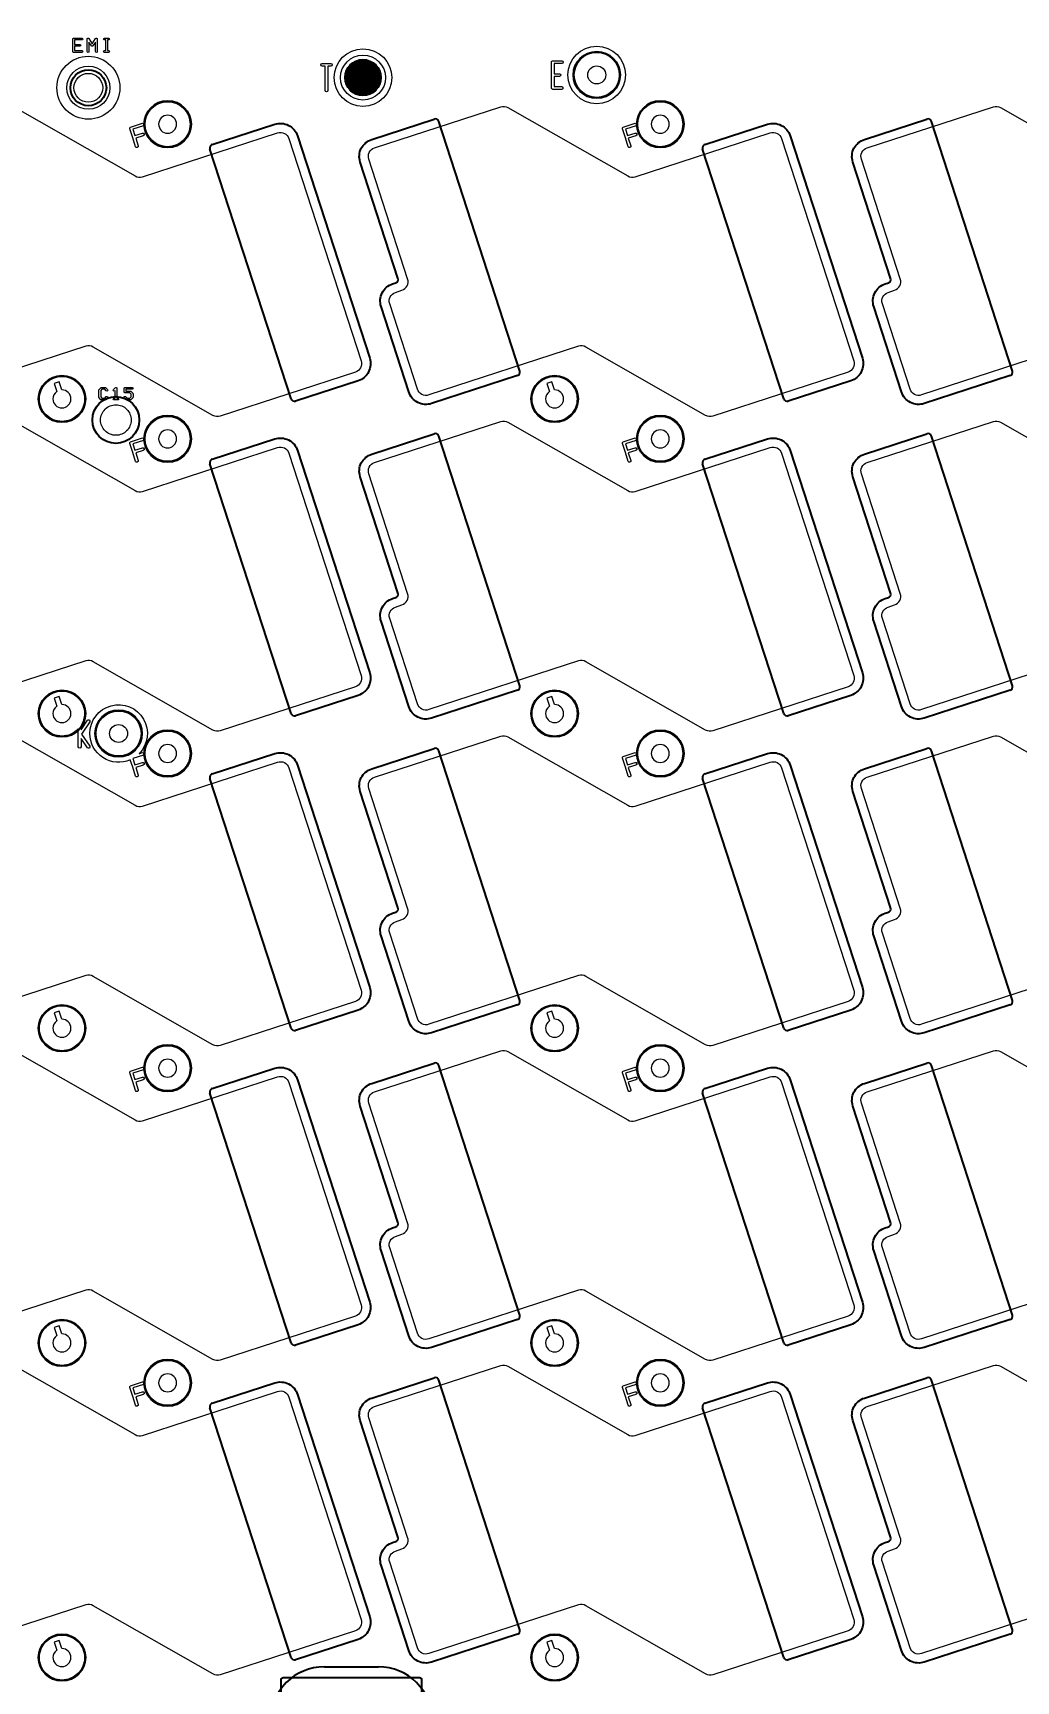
# Model space of a CAD drawing. Extents: x 2864 to 3941, y 2420 to 3182.
# Drawn here: x 3174.2 to 3228.9, y 2962.4 to 3054 of the extents above; entities that cross this region are included whole.
import ezdxf

# ---------------------------------------------------------------- set-up
doc = ezdxf.new("R2010")
doc.units = 0
doc.layers.get('0').update_dxf_attribs({"lineweight": 0})
doc.layers.get('Defpoints').update_dxf_attribs({"lineweight": 0})
for name, color, linetype in [('emia-t', 4, 'Continuous'), ('emia-t-dxf', 4, 'Continuous'), ('二维码', 11, 'Continuous'), ('尺寸线', 3, 'Continuous')]:
    doc.layers.add(name, color=color, linetype=linetype)
doc.styles.get("Standard").update_dxf_attribs({"font": 'simplex.shx', "height": 2.7})
doc.dimstyles.get("Standard").update_dxf_attribs({"dimtxt": 6, "dimasz": 0.18, "dimexe": 0.18, "dimexo": 0.0625, "dimgap": 0.09, "dimtad": 0, "dimzin": 0, "dimdsep": 46, "dimtxsty": 'Standard', "dimcen": 0.09, "dimadec": 0, "dimazin": 0, "dimtfac": 1, "dimtdec": 4, "dimtofl": 0, "dimtmove": 0, "dimatfit": 3, "dimfxl": 0, "dimtolj": 1, "dimtzin": 0, "dimarcsym": 0})

# ---------------------------------------------------------------- blocks, each defined once
blk = doc.blocks.new('PAD_R1')
at = {"layer": 'emia-t', "const_width": 0.5}
blk.add_lwpolyline([(0.25, 0, 1), (-0.25, 0, 1)], format="xyb", close=True, dxfattribs=at)
blk = doc.blocks.new('*D8')
at = {"layer": 'Defpoints', "color": 0, "linetype": 'Continuous'}
for p in [(3291.338, 3081.919), (3072.138, 3048.956), (3291.338, 3048.956)]:
    blk.add_point(p, dxfattribs=at)
at = {"layer": '尺寸线', "color": 0, "linetype": 'Continuous', "lineweight": -2}
for p, q in [((3072.138, 3049.018), (3072.138, 3082.099)), ((3072.318, 3081.919), (3175.22, 3081.919)), ((3291.158, 3081.919), (3188.257, 3081.919)), ((3291.338, 3049.018), (3291.338, 3082.099))]:
    blk.add_line(p, q, dxfattribs=at)
at = {"layer": '尺寸线', "color": 0, "linetype": 'Continuous'}
for points in [[(3072.318, 3081.949), (3072.318, 3081.889), (3072.138, 3081.919)], [(3291.158, 3081.889), (3291.158, 3081.949), (3291.338, 3081.919)]]:
    blk.add_solid(points, dxfattribs=at)
at = {"layer": '尺寸线', "color": 0, "linetype": 'Continuous', "insert": (3181.738, 3081.919), "char_height": 2.7, "attachment_point": 5}
blk.add_mtext('\\A1;219.20', dxfattribs=at)

msp = doc.modelspace()

# ---------------------------------------------------------------- linework, layer by layer
msp.add_line((3178.342, 3052.947), (3178.226, 3052.947))
at = {"linetype": 'Continuous'}
for points in [[(3176.461, 3052.997), (3176.461, 3053.344), (3176.461, 3053.692, -0.414253), (3176.511, 3053.742), (3176.974, 3053.742, -1), (3176.974, 3053.642), (3176.561, 3053.642), (3176.561, 3053.394), (3176.858, 3053.394, -1), (3176.858, 3053.294), (3176.561, 3053.294), (3176.561, 3053.047), (3176.974, 3053.047, -1), (3176.974, 3052.947), (3176.511, 3052.947, -0.414253)], [(3175.579, 3050.983, -0.414215), (3177.329, 3052.733, -0.414215), (3179.079, 3050.983, -0.414215), (3177.329, 3049.233, -0.414215)], [(3190.324, 3052.188, -1), (3190.324, 3052.338), (3190.573, 3052.338), (3190.821, 3052.338, -1), (3190.821, 3052.188), (3190.648, 3052.188), (3190.648, 3050.822, -1), (3190.498, 3050.822), (3190.498, 3052.188)], [(3203.089, 3050.97), (3203.089, 3051.69), (3203.089, 3052.41, -0.414241), (3203.164, 3052.485), (3203.661, 3052.485, -1), (3203.661, 3052.335), (3203.239, 3052.335), (3203.239, 3051.765), (3203.536, 3051.765, -1), (3203.536, 3051.615), (3203.239, 3051.615), (3203.239, 3051.045), (3203.661, 3051.045, -1), (3203.661, 3050.895), (3203.164, 3050.895, -0.414241)], [(3192.103, 3051.548, -0.414217), (3192.603, 3052.048, -0.414217), (3193.103, 3051.548, -0.414217), (3192.603, 3051.048, -0.414217)], [(3205.103, 3051.696, -0.414217), (3205.603, 3052.196, -0.414217), (3206.103, 3051.696, -0.414217), (3205.603, 3051.196, -0.414217)], [(3165.523, 3047.006, -0.41422), (3165.844, 3047.636), (3172.865, 3049.917, -0.211093), (3173.267, 3049.876), (3179.933, 3046.077, 0.211093), (3180.335, 3046.035), (3187.852, 3048.478, -0.41422), (3188.482, 3048.157), (3192.499, 3035.793, -0.414215), (3192.178, 3035.163), (3184.662, 3032.721, -0.211093), (3184.26, 3032.762), (3177.593, 3036.561, 0.211091), (3177.191, 3036.602), (3168.862, 3033.896, -0.414218), (3168.232, 3034.217), (3166.687, 3038.972, -0.414217), (3167.008, 3039.602), (3167.365, 3039.718, 0.414216), (3167.686, 3040.348)], [(3192.923, 3047.006, -0.41422), (3193.244, 3047.636), (3200.265, 3049.917, -0.211093), (3200.667, 3049.876), (3207.333, 3046.077, 0.211093), (3207.735, 3046.035), (3215.252, 3048.478, -0.41422), (3215.882, 3048.157), (3219.899, 3035.793, -0.414215), (3219.578, 3035.163), (3212.062, 3032.721, -0.211093), (3211.66, 3032.762), (3204.993, 3036.561, 0.211091), (3204.591, 3036.602), (3196.262, 3033.896, -0.414218), (3195.632, 3034.217), (3194.087, 3038.972, -0.414217), (3194.408, 3039.602), (3194.765, 3039.718, 0.414216), (3195.086, 3040.348)], [(3220.323, 3047.006, -0.41422), (3220.644, 3047.636), (3227.665, 3049.917, -0.211093), (3228.067, 3049.876), (3234.733, 3046.077, 0.211093), (3235.135, 3046.035), (3242.652, 3048.478, -0.41422), (3243.282, 3048.157), (3247.299, 3035.793, -0.414215), (3246.978, 3035.163), (3239.462, 3032.721, -0.211093), (3239.06, 3032.762), (3232.393, 3036.561, 0.211091), (3231.991, 3036.602), (3223.662, 3033.896, -0.414218), (3223.032, 3034.217), (3221.487, 3038.972, -0.414217), (3221.808, 3039.602), (3222.165, 3039.718, 0.414216), (3222.486, 3040.348)], [(3179.633, 3048.697, -0.414237), (3179.681, 3048.792), (3180.343, 3049.007, -1), (3180.389, 3048.864), (3179.799, 3048.672), (3179.914, 3048.319), (3180.339, 3048.457, -1), (3180.385, 3048.314), (3179.96, 3048.176), (3180.098, 3047.752, -1), (3179.956, 3047.705), (3179.795, 3048.201), (3179.794, 3048.201)], [(3181.238, 3048.956, 0.414217), (3181.738, 3048.456, 0.414217), (3182.238, 3048.956, 0.414217), (3181.738, 3049.456, 0.414217)], [(3207.033, 3048.697, -0.414237), (3207.081, 3048.792), (3207.743, 3049.007, -1), (3207.789, 3048.864), (3207.199, 3048.672), (3207.314, 3048.319), (3207.739, 3048.457, -1), (3207.785, 3048.314), (3207.36, 3048.176), (3207.498, 3047.752, -1), (3207.356, 3047.705), (3207.195, 3048.201), (3207.194, 3048.201)], [(3208.638, 3048.956, 0.414217), (3209.138, 3048.456, 0.414217), (3209.638, 3048.956, 0.414217), (3209.138, 3049.456, 0.414217)], [(3174.611, 3033.676, -0.414215), (3175.861, 3034.926, -0.414215), (3177.111, 3033.676, -0.414215), (3175.861, 3032.426, -0.414215)], [(3202.011, 3033.676, -0.414215), (3203.261, 3034.926, -0.414215), (3204.511, 3033.676, -0.414215), (3203.261, 3032.426, -0.414215)], [(3175.361, 3033.676, 0.414217), (3175.861, 3033.176, 0.414217), (3176.361, 3033.676, 0.414217), (3175.861, 3034.176, 0.002897), (3175.856, 3034.176), (3175.71, 3034.627), (3175.424, 3034.534), (3175.571, 3034.084, 0.242589)], [(3177.915, 3033.769), (3177.915, 3034.166, -0.200121), (3177.929, 3034.201), (3178.028, 3034.3, -0.200121), (3178.064, 3034.315), (3178.263, 3034.315, -0.200121), (3178.298, 3034.3), (3178.397, 3034.201, -1), (3178.327, 3034.131), (3178.242, 3034.215), (3178.085, 3034.215), (3178.015, 3034.145), (3178.015, 3033.789), (3178.085, 3033.719), (3178.242, 3033.719), (3178.327, 3033.804, -1), (3178.397, 3033.733), (3178.298, 3033.634, -0.200121), (3178.263, 3033.619), (3178.064, 3033.619, -0.200121), (3178.028, 3033.634), (3177.929, 3033.733, -0.200121)], [(3179.315, 3034.067), (3179.315, 3034.265, -0.414253), (3179.365, 3034.315), (3179.762, 3034.315, -1), (3179.762, 3034.215), (3179.415, 3034.215), (3179.415, 3034.117), (3179.663, 3034.117, -0.200121), (3179.698, 3034.102), (3179.797, 3034.003, -0.200121), (3179.812, 3033.967), (3179.812, 3033.769, -0.200121), (3179.797, 3033.733), (3179.698, 3033.634, -0.200121), (3179.663, 3033.619), (3179.464, 3033.619, -0.200121), (3179.428, 3033.634), (3179.329, 3033.733, -1), (3179.4, 3033.804), (3179.485, 3033.719), (3179.642, 3033.719), (3179.712, 3033.789), (3179.712, 3033.946), (3179.642, 3034.017), (3179.365, 3034.017, -0.414253)], [(3202.761, 3033.676, 0.414217), (3203.261, 3033.176, 0.414217), (3203.761, 3033.676, 0.414217), (3203.261, 3034.176, 0.002897), (3203.256, 3034.176), (3203.11, 3034.627), (3202.824, 3034.534), (3202.971, 3034.084, 0.242589)], [(3178.008, 3032.503, -0.414215), (3178.858, 3033.353, -0.414215), (3179.708, 3032.503, -0.414215), (3178.858, 3031.653, -0.414215)], [(3165.523, 3029.506, -0.41422), (3165.844, 3030.136), (3172.865, 3032.417, -0.211093), (3173.267, 3032.376), (3179.933, 3028.577, 0.211093), (3180.335, 3028.535), (3187.852, 3030.978, -0.41422), (3188.482, 3030.657), (3192.499, 3018.293, -0.414215), (3192.178, 3017.663), (3184.662, 3015.221, -0.211093), (3184.26, 3015.262), (3177.593, 3019.061, 0.211091), (3177.191, 3019.102), (3168.862, 3016.396, -0.414218), (3168.232, 3016.717), (3166.687, 3021.472, -0.414217), (3167.008, 3022.102), (3167.365, 3022.218, 0.414216), (3167.686, 3022.848)], [(3192.923, 3029.506, -0.41422), (3193.244, 3030.136), (3200.265, 3032.417, -0.211093), (3200.667, 3032.376), (3207.333, 3028.577, 0.211093), (3207.735, 3028.535), (3215.252, 3030.978, -0.41422), (3215.882, 3030.657), (3219.899, 3018.293, -0.414215), (3219.578, 3017.663), (3212.062, 3015.221, -0.211093), (3211.66, 3015.262), (3204.993, 3019.061, 0.211091), (3204.591, 3019.102), (3196.262, 3016.396, -0.414218), (3195.632, 3016.717), (3194.087, 3021.472, -0.414217), (3194.408, 3022.102), (3194.765, 3022.218, 0.414216), (3195.086, 3022.848)], [(3220.323, 3029.506, -0.41422), (3220.644, 3030.136), (3227.665, 3032.417, -0.211093), (3228.067, 3032.376), (3234.733, 3028.577, 0.211093), (3235.135, 3028.535), (3242.652, 3030.978, -0.41422), (3243.282, 3030.657), (3247.299, 3018.293, -0.414215), (3246.978, 3017.663), (3239.462, 3015.221, -0.211093), (3239.06, 3015.262), (3232.393, 3019.061, 0.211091), (3231.991, 3019.102), (3223.662, 3016.396, -0.414218), (3223.032, 3016.717), (3221.487, 3021.472, -0.414217), (3221.808, 3022.102), (3222.165, 3022.218, 0.414216), (3222.486, 3022.848)], [(3179.633, 3031.197, -0.414237), (3179.681, 3031.292), (3180.343, 3031.507, -1), (3180.389, 3031.364), (3179.799, 3031.172), (3179.914, 3030.819), (3180.339, 3030.957, -1), (3180.385, 3030.814), (3179.96, 3030.676), (3180.098, 3030.252, -1), (3179.956, 3030.205), (3179.795, 3030.701), (3179.794, 3030.701)], [(3181.238, 3031.456, 0.414217), (3181.738, 3030.956, 0.414217), (3182.238, 3031.456, 0.414217), (3181.738, 3031.956, 0.414217)], [(3207.033, 3031.197, -0.414237), (3207.081, 3031.292), (3207.743, 3031.507, -1), (3207.789, 3031.364), (3207.199, 3031.172), (3207.314, 3030.819), (3207.739, 3030.957, -1), (3207.785, 3030.814), (3207.36, 3030.676), (3207.498, 3030.252, -1), (3207.356, 3030.205), (3207.195, 3030.701), (3207.194, 3030.701)], [(3208.638, 3031.456, 0.414217), (3209.138, 3030.956, 0.414217), (3209.638, 3031.456, 0.414217), (3209.138, 3031.956, 0.414217)], [(3175.361, 3016.176, 0.414217), (3175.861, 3015.676, 0.414217), (3176.361, 3016.176, 0.414217), (3175.861, 3016.676, 0.002897), (3175.856, 3016.676), (3175.71, 3017.127), (3175.424, 3017.034), (3175.571, 3016.584, 0.242589)], [(3177.411, 3015.069, -1.492289), (3180.149, 3013.943), (3180.343, 3014.007, -1), (3180.389, 3013.864), (3179.799, 3013.672), (3179.914, 3013.319), (3180.339, 3013.457, -1), (3180.385, 3013.314), (3179.96, 3013.176), (3180.098, 3012.752, -1), (3179.956, 3012.705), (3179.795, 3013.201), (3179.794, 3013.201), (3179.662, 3013.607, -0.543081)], [(3202.011, 3016.176, -0.414215), (3203.261, 3017.426, -0.414215), (3204.511, 3016.176, -0.414215), (3203.261, 3014.926, -0.414215)], [(3202.761, 3016.176, 0.414217), (3203.261, 3015.676, 0.414217), (3203.761, 3016.176, 0.414217), (3203.261, 3016.676, 0.002897), (3203.256, 3016.676), (3203.11, 3017.127), (3202.824, 3017.034), (3202.971, 3016.584, 0.242589)], [(3165.523, 3012.006, -0.41422), (3165.844, 3012.636), (3172.865, 3014.917, -0.211093), (3173.267, 3014.876), (3179.933, 3011.077, 0.211093), (3180.335, 3011.035), (3187.852, 3013.478, -0.41422), (3188.482, 3013.157), (3192.499, 3000.793, -0.414215), (3192.178, 3000.163), (3184.662, 2997.721, -0.211093), (3184.26, 2997.762), (3177.593, 3001.561, 0.211091), (3177.191, 3001.602), (3168.862, 2998.896, -0.414218), (3168.232, 2999.217), (3166.687, 3003.972, -0.414217), (3167.008, 3004.602), (3167.365, 3004.718, 0.414216), (3167.686, 3005.348)], [(3178.511, 3015.069, -0.414217), (3179.011, 3015.569, -0.414217), (3179.511, 3015.069, -0.414217), (3179.011, 3014.569, -0.414217)], [(3192.923, 3012.006, -0.41422), (3193.244, 3012.636), (3200.265, 3014.917, -0.211093), (3200.667, 3014.876), (3207.333, 3011.077, 0.211093), (3207.735, 3011.035), (3215.252, 3013.478, -0.41422), (3215.882, 3013.157), (3219.899, 3000.793, -0.414215), (3219.578, 3000.163), (3212.062, 2997.721, -0.211093), (3211.66, 2997.762), (3204.993, 3001.561, 0.211091), (3204.591, 3001.602), (3196.262, 2998.896, -0.414218), (3195.632, 2999.217), (3194.087, 3003.972, -0.414217), (3194.408, 3004.602), (3194.765, 3004.718, 0.414216), (3195.086, 3005.348)], [(3220.323, 3012.006, -0.41422), (3220.644, 3012.636), (3227.665, 3014.917, -0.211093), (3228.067, 3014.876), (3234.733, 3011.077, 0.211093), (3235.135, 3011.035), (3242.652, 3013.478, -0.41422), (3243.282, 3013.157), (3247.299, 3000.793, -0.414215), (3246.978, 3000.163), (3239.462, 2997.721, -0.211093), (3239.06, 2997.762), (3232.393, 3001.561, 0.211091), (3231.991, 3001.602), (3223.662, 2998.896, -0.414218), (3223.032, 2999.217), (3221.487, 3003.972, -0.414217), (3221.808, 3004.602), (3222.165, 3004.718, 0.414216), (3222.486, 3005.348)], [(3181.238, 3013.956, 0.414217), (3181.738, 3013.456, 0.414217), (3182.238, 3013.956, 0.414217), (3181.738, 3014.456, 0.414217)], [(3207.033, 3013.697, -0.414237), (3207.081, 3013.792), (3207.743, 3014.007, -1), (3207.789, 3013.864), (3207.199, 3013.672), (3207.314, 3013.319), (3207.739, 3013.457, -1), (3207.785, 3013.314), (3207.36, 3013.176), (3207.498, 3012.752, -1), (3207.356, 3012.705), (3207.195, 3013.201), (3207.194, 3013.201)], [(3208.638, 3013.956, 0.414217), (3209.138, 3013.456, 0.414217), (3209.638, 3013.956, 0.414217), (3209.138, 3014.456, 0.414217)], [(3174.611, 2998.676, -0.414215), (3175.861, 2999.926, -0.414215), (3177.111, 2998.676, -0.414215), (3175.861, 2997.426, -0.414215)], [(3175.361, 2998.676, 0.414217), (3175.861, 2998.176, 0.414217), (3176.361, 2998.676, 0.414217), (3175.861, 2999.176, 0.002897), (3175.856, 2999.176), (3175.71, 2999.627), (3175.424, 2999.534), (3175.571, 2999.084, 0.242589)], [(3202.011, 2998.676, -0.414215), (3203.261, 2999.926, -0.414215), (3204.511, 2998.676, -0.414215), (3203.261, 2997.426, -0.414215)], [(3202.761, 2998.676, 0.414217), (3203.261, 2998.176, 0.414217), (3203.761, 2998.676, 0.414217), (3203.261, 2999.176, 0.002897), (3203.256, 2999.176), (3203.11, 2999.627), (3202.824, 2999.534), (3202.971, 2999.084, 0.242589)], [(3165.523, 2994.506, -0.41422), (3165.844, 2995.136), (3172.865, 2997.417, -0.211093), (3173.267, 2997.376), (3179.933, 2993.577, 0.211093), (3180.335, 2993.535), (3187.852, 2995.978, -0.41422), (3188.482, 2995.657), (3192.499, 2983.293, -0.414215), (3192.178, 2982.663), (3184.662, 2980.221, -0.211093), (3184.26, 2980.262), (3177.593, 2984.061, 0.211091), (3177.191, 2984.102), (3168.862, 2981.396, -0.414218), (3168.232, 2981.717), (3166.687, 2986.472, -0.414217), (3167.008, 2987.102), (3167.365, 2987.218, 0.414216), (3167.686, 2987.848)], [(3192.923, 2994.506, -0.41422), (3193.244, 2995.136), (3200.265, 2997.417, -0.211093), (3200.667, 2997.376), (3207.333, 2993.577, 0.211093), (3207.735, 2993.535), (3215.252, 2995.978, -0.41422), (3215.882, 2995.657), (3219.899, 2983.293, -0.414215), (3219.578, 2982.663), (3212.062, 2980.221, -0.211093), (3211.66, 2980.262), (3204.993, 2984.061, 0.211091), (3204.591, 2984.102), (3196.262, 2981.396, -0.414218), (3195.632, 2981.717), (3194.087, 2986.472, -0.414217), (3194.408, 2987.102), (3194.765, 2987.218, 0.414216), (3195.086, 2987.848)], [(3220.323, 2994.506, -0.41422), (3220.644, 2995.136), (3227.665, 2997.417, -0.211093), (3228.067, 2997.376), (3234.733, 2993.577, 0.211093), (3235.135, 2993.535), (3242.652, 2995.978, -0.41422), (3243.282, 2995.657), (3247.299, 2983.293, -0.414215), (3246.978, 2982.663), (3239.462, 2980.221, -0.211093), (3239.06, 2980.262), (3232.393, 2984.061, 0.211091), (3231.991, 2984.102), (3223.662, 2981.396, -0.414218), (3223.032, 2981.717), (3221.487, 2986.472, -0.414217), (3221.808, 2987.102), (3222.165, 2987.218, 0.414216), (3222.486, 2987.848)], [(3179.633, 2996.197, -0.414237), (3179.681, 2996.292), (3180.343, 2996.507, -1), (3180.389, 2996.364), (3179.799, 2996.172), (3179.914, 2995.819), (3180.339, 2995.957, -1), (3180.385, 2995.814), (3179.96, 2995.676), (3180.098, 2995.252, -1), (3179.956, 2995.205), (3179.795, 2995.701), (3179.794, 2995.701)], [(3181.238, 2996.456, 0.414217), (3181.738, 2995.956, 0.414217), (3182.238, 2996.456, 0.414217), (3181.738, 2996.956, 0.414217)], [(3207.033, 2996.197, -0.414237), (3207.081, 2996.292), (3207.743, 2996.507, -1), (3207.789, 2996.364), (3207.199, 2996.172), (3207.314, 2995.819), (3207.739, 2995.957, -1), (3207.785, 2995.814), (3207.36, 2995.676), (3207.498, 2995.252, -1), (3207.356, 2995.205), (3207.195, 2995.701), (3207.194, 2995.701)], [(3208.638, 2996.456, 0.414217), (3209.138, 2995.956, 0.414217), (3209.638, 2996.456, 0.414217), (3209.138, 2996.956, 0.414217)], [(3174.611, 2981.176, -0.414215), (3175.861, 2982.426, -0.414215), (3177.111, 2981.176, -0.414215), (3175.861, 2979.926, -0.414215)], [(3175.361, 2981.176, 0.414217), (3175.861, 2980.676, 0.414217), (3176.361, 2981.176, 0.414217), (3175.861, 2981.676, 0.002897), (3175.856, 2981.676), (3175.71, 2982.127), (3175.424, 2982.034), (3175.571, 2981.584, 0.242589)], [(3202.011, 2981.176, -0.414215), (3203.261, 2982.426, -0.414215), (3204.511, 2981.176, -0.414215), (3203.261, 2979.926, -0.414215)], [(3202.761, 2981.176, 0.414217), (3203.261, 2980.676, 0.414217), (3203.761, 2981.176, 0.414217), (3203.261, 2981.676, 0.002897), (3203.256, 2981.676), (3203.11, 2982.127), (3202.824, 2982.034), (3202.971, 2981.584, 0.242589)], [(3165.523, 2977.006, -0.41422), (3165.844, 2977.636), (3172.865, 2979.917, -0.211093), (3173.267, 2979.876), (3179.933, 2976.077, 0.211093), (3180.335, 2976.035), (3187.852, 2978.478, -0.41422), (3188.482, 2978.157), (3192.499, 2965.793, -0.414215), (3192.178, 2965.163), (3184.662, 2962.721, -0.211093), (3184.26, 2962.762), (3177.593, 2966.561, 0.211091), (3177.191, 2966.602), (3168.862, 2963.896, -0.414218), (3168.232, 2964.217), (3166.687, 2968.972, -0.414217), (3167.008, 2969.602), (3167.365, 2969.718, 0.414216), (3167.686, 2970.348)], [(3192.923, 2977.006, -0.41422), (3193.244, 2977.636), (3200.265, 2979.917, -0.211093), (3200.667, 2979.876), (3207.333, 2976.077, 0.211093), (3207.735, 2976.035), (3215.252, 2978.478, -0.41422), (3215.882, 2978.157), (3219.899, 2965.793, -0.414215), (3219.578, 2965.163), (3212.062, 2962.721, -0.211093), (3211.66, 2962.762), (3204.993, 2966.561, 0.211091), (3204.591, 2966.602), (3196.262, 2963.896, -0.414218), (3195.632, 2964.217), (3194.087, 2968.972, -0.414217), (3194.408, 2969.602), (3194.765, 2969.718, 0.414216), (3195.086, 2970.348)], [(3220.323, 2977.006, -0.41422), (3220.644, 2977.636), (3227.665, 2979.917, -0.211093), (3228.067, 2979.876), (3234.733, 2976.077, 0.211093), (3235.135, 2976.035), (3242.652, 2978.478, -0.41422), (3243.282, 2978.157), (3247.299, 2965.793, -0.414215), (3246.978, 2965.163), (3239.462, 2962.721, -0.211093), (3239.06, 2962.762), (3232.393, 2966.561, 0.211091), (3231.991, 2966.602), (3223.662, 2963.896, -0.414218), (3223.032, 2964.217), (3221.487, 2968.972, -0.414217), (3221.808, 2969.602), (3222.165, 2969.718, 0.414216), (3222.486, 2970.348)], [(3179.633, 2978.697, -0.414237), (3179.681, 2978.792), (3180.343, 2979.007, -1), (3180.389, 2978.864), (3179.799, 2978.672), (3179.914, 2978.319), (3180.339, 2978.457, -1), (3180.385, 2978.314), (3179.96, 2978.176), (3180.098, 2977.752, -1), (3179.956, 2977.705), (3179.795, 2978.201), (3179.794, 2978.201)], [(3181.238, 2978.956, 0.414217), (3181.738, 2978.456, 0.414217), (3182.238, 2978.956, 0.414217), (3181.738, 2979.456, 0.414217)], [(3207.033, 2978.697, -0.414237), (3207.081, 2978.792), (3207.743, 2979.007, -1), (3207.789, 2978.864), (3207.199, 2978.672), (3207.314, 2978.319), (3207.739, 2978.457, -1), (3207.785, 2978.314), (3207.36, 2978.176), (3207.498, 2977.752, -1), (3207.356, 2977.705), (3207.195, 2978.201), (3207.194, 2978.201)], [(3208.638, 2978.956, 0.414217), (3209.138, 2978.456, 0.414217), (3209.638, 2978.956, 0.414217), (3209.138, 2979.456, 0.414217)], [(3174.611, 2963.676, -0.414215), (3175.861, 2964.926, -0.414215), (3177.111, 2963.676, -0.414215), (3175.861, 2962.426, -0.414215)], [(3175.361, 2963.676, 0.414217), (3175.861, 2963.176, 0.414217), (3176.361, 2963.676, 0.414217), (3175.861, 2964.176, 0.002897), (3175.856, 2964.176), (3175.71, 2964.627), (3175.424, 2964.534), (3175.571, 2964.084, 0.242589)], [(3202.011, 2963.676, -0.414215), (3203.261, 2964.926, -0.414215), (3204.511, 2963.676, -0.414215), (3203.261, 2962.426, -0.414215)], [(3202.761, 2963.676, 0.414217), (3203.261, 2963.176, 0.414217), (3203.761, 2963.676, 0.414217), (3203.261, 2964.176, 0.002897), (3203.256, 2964.176), (3203.11, 2964.627), (3202.824, 2964.534), (3202.971, 2964.084, 0.242589)]]:
    msp.add_lwpolyline(points, format="xyb", close=True, dxfattribs=at)
for points in [[(3177.261, 3052.997), (3177.261, 3053.692, -0.742416), (3177.352, 3053.72), (3177.542, 3053.434)], [(3177.361, 3053.527), (3177.361, 3052.997, -1), (3177.261, 3052.997)], [(3177.724, 3053.527), (3177.584, 3053.317, -0.535214), (3177.501, 3053.317), (3177.361, 3053.527)], [(3177.542, 3053.434), (3177.733, 3053.72, -0.742402), (3177.824, 3053.692), (3177.824, 3052.997, -1), (3177.724, 3052.997), (3177.724, 3053.527)], [(3178.226, 3052.947, -1), (3178.226, 3053.047), (3178.292, 3053.047), (3178.292, 3053.642), (3178.226, 3053.642, -1), (3178.226, 3053.742), (3178.342, 3053.742), (3178.458, 3053.742, -1), (3178.458, 3053.642), (3178.392, 3053.642), (3178.392, 3053.047), (3178.458, 3053.047, -1), (3178.458, 3052.947), (3178.342, 3052.947)], [(3178.813, 3034.145), (3178.799, 3034.131, -1), (3178.729, 3034.201)], [(3178.863, 3033.619), (3178.764, 3033.619, -1), (3178.764, 3033.719), (3178.813, 3033.719), (3178.813, 3034.145)], [(3178.729, 3034.201), (3178.828, 3034.3, -0.669786), (3178.913, 3034.265), (3178.913, 3033.719), (3178.963, 3033.719, -1), (3178.963, 3033.619), (3178.863, 3033.619)], [(3174.611, 3016.176, -0.414215), (3175.861, 3017.426, -0.414215), (3177.111, 3016.176, -0.140407), (3176.921, 3015.514), (3176.921, 3015.281)], [(3176.771, 3015.32, -0.206851), (3175.861, 3014.926, -0.414215), (3174.611, 3016.176)], [(3176.921, 3015.281), (3177.281, 3015.803, -1), (3177.405, 3015.718), (3176.938, 3015.041), (3177.405, 3014.363, -1), (3177.281, 3014.278), (3176.921, 3014.8)], [(3176.921, 3014.8), (3176.921, 3014.32, -1), (3176.771, 3014.32), (3176.771, 3015.32)]]:
    msp.add_lwpolyline(points, format="xyb", dxfattribs=at)
for centre, radius in [((3205.603, 3051.696), 1.6), ((3192.603, 3051.548), 1.6), ((3192.603, 3051.548), 1.25), ((3205.603, 3051.696), 1.25), ((3177.329, 3050.983), 1.2), ((3177.329, 3050.983), 0.8), ((3181.738, 3048.956), 1.25), ((3209.138, 3048.956), 1.25), ((3181.738, 3031.456), 1.25), ((3209.138, 3031.456), 1.25), ((3179.011, 3015.069), 1.25), ((3181.738, 3013.956), 1.25), ((3209.138, 3013.956), 1.25), ((3181.738, 2996.456), 1.25), ((3209.138, 2996.456), 1.25), ((3181.738, 2978.956), 1.25), ((3209.138, 2978.956), 1.25)]:
    msp.add_circle(centre, radius)
at = {"layer": 'emia-t-dxf'}
for p, q in [((3193.09, 3048.111), (3196.561, 3049.239)), ((3201.325, 3035.225), (3196.813, 3049.111)), ((3220.49, 3048.111), (3223.961, 3049.239)), ((3228.725, 3035.225), (3224.213, 3049.111)), ((3188.604, 3033.686), (3184.092, 3047.572)), ((3216.004, 3033.686), (3211.492, 3047.572)), ((3193.09, 3030.611), (3196.561, 3031.739)), ((3201.325, 3017.725), (3196.813, 3031.611)), ((3220.49, 3030.611), (3223.961, 3031.739)), ((3228.725, 3017.725), (3224.213, 3031.611)), ((3188.604, 3016.186), (3184.092, 3030.072)), ((3216.004, 3016.186), (3211.492, 3030.072)), ((3193.09, 3013.111), (3196.561, 3014.239)), ((3201.325, 3000.225), (3196.813, 3014.111)), ((3220.49, 3013.111), (3223.961, 3014.239)), ((3228.725, 3000.225), (3224.213, 3014.111)), ((3188.604, 2998.686), (3184.092, 3012.572)), ((3216.004, 2998.686), (3211.492, 3012.572)), ((3193.09, 2995.611), (3196.561, 2996.739)), ((3201.325, 2982.725), (3196.813, 2996.611)), ((3220.49, 2995.611), (3223.961, 2996.739)), ((3228.725, 2982.725), (3224.213, 2996.611)), ((3188.604, 2981.186), (3184.092, 2995.072)), ((3216.004, 2981.186), (3211.492, 2995.072)), ((3193.09, 2978.111), (3196.561, 2979.239)), ((3201.325, 2965.225), (3196.813, 2979.111)), ((3220.49, 2978.111), (3223.961, 2979.239)), ((3228.725, 2965.225), (3224.213, 2979.111)), ((3188.604, 2963.686), (3184.092, 2977.572)), ((3216.004, 2963.686), (3211.492, 2977.572)), ((3190.458, 2963.164), (3193.458, 2963.164))]:
    msp.add_line(p, q, dxfattribs=at)
at = {"layer": 'emia-t-dxf', "linetype": 'Continuous'}
for points in [[(3184.221, 3047.824), (3187.697, 3048.953, -0.414215), (3188.957, 3048.311), (3192.975, 3035.947, -0.414216), (3192.332, 3034.687), (3188.856, 3033.558)], [(3211.621, 3047.824), (3215.097, 3048.953, -0.414215), (3216.357, 3048.311), (3220.375, 3035.947, -0.414216), (3219.732, 3034.687), (3216.256, 3033.558)], [(3194.549, 3040.384), (3192.448, 3046.851, -0.414215), (3193.09, 3048.111)], [(3221.949, 3040.384), (3219.848, 3046.851, -0.414215), (3220.49, 3048.111)], [(3201.196, 3034.973), (3196.416, 3033.42, -0.414215), (3195.156, 3034.062), (3193.611, 3038.818, -0.414214), (3194.253, 3040.078), (3194.421, 3040.132)], [(3228.596, 3034.973), (3223.816, 3033.42, -0.414215), (3222.556, 3034.062), (3221.011, 3038.818, -0.414214), (3221.653, 3040.078), (3221.821, 3040.132)], [(3184.221, 3030.324), (3187.697, 3031.453, -0.414215), (3188.957, 3030.811), (3192.975, 3018.447, -0.414216), (3192.332, 3017.187), (3188.856, 3016.058)], [(3211.621, 3030.324), (3215.097, 3031.453, -0.414215), (3216.357, 3030.811), (3220.375, 3018.447, -0.414216), (3219.732, 3017.187), (3216.256, 3016.058)], [(3194.549, 3022.884), (3192.448, 3029.351, -0.414215), (3193.09, 3030.611)], [(3221.949, 3022.884), (3219.848, 3029.351, -0.414215), (3220.49, 3030.611)], [(3201.196, 3017.473), (3196.416, 3015.92, -0.414215), (3195.156, 3016.562), (3193.611, 3021.318, -0.414214), (3194.253, 3022.578), (3194.421, 3022.632)], [(3228.596, 3017.473), (3223.816, 3015.92, -0.414215), (3222.556, 3016.562), (3221.011, 3021.318, -0.414214), (3221.653, 3022.578), (3221.821, 3022.632)], [(3184.221, 3012.824), (3187.697, 3013.953, -0.414215), (3188.957, 3013.311), (3192.975, 3000.947, -0.414216), (3192.332, 2999.687), (3188.856, 2998.558)], [(3211.621, 3012.824), (3215.097, 3013.953, -0.414215), (3216.357, 3013.311), (3220.375, 3000.947, -0.414216), (3219.732, 2999.687), (3216.256, 2998.558)], [(3194.549, 3005.384), (3192.448, 3011.851, -0.414215), (3193.09, 3013.111)], [(3221.949, 3005.384), (3219.848, 3011.851, -0.414215), (3220.49, 3013.111)], [(3201.196, 2999.973), (3196.416, 2998.42, -0.414215), (3195.156, 2999.062), (3193.611, 3003.818, -0.414214), (3194.253, 3005.078), (3194.421, 3005.132)], [(3228.596, 2999.973), (3223.816, 2998.42, -0.414215), (3222.556, 2999.062), (3221.011, 3003.818, -0.414214), (3221.653, 3005.078), (3221.821, 3005.132)], [(3184.221, 2995.324), (3187.697, 2996.453, -0.414215), (3188.957, 2995.811), (3192.975, 2983.447, -0.414216), (3192.332, 2982.187), (3188.856, 2981.058)], [(3211.621, 2995.324), (3215.097, 2996.453, -0.414215), (3216.357, 2995.811), (3220.375, 2983.447, -0.414216), (3219.732, 2982.187), (3216.256, 2981.058)], [(3194.549, 2987.884), (3192.448, 2994.351, -0.414215), (3193.09, 2995.611)], [(3221.949, 2987.884), (3219.848, 2994.351, -0.414215), (3220.49, 2995.611)], [(3201.196, 2982.473), (3196.416, 2980.92, -0.414215), (3195.156, 2981.562), (3193.611, 2986.318, -0.414214), (3194.253, 2987.578), (3194.421, 2987.632)], [(3228.596, 2982.473), (3223.816, 2980.92, -0.414215), (3222.556, 2981.562), (3221.011, 2986.318, -0.414214), (3221.653, 2987.578), (3221.821, 2987.632)], [(3184.221, 2977.824), (3187.697, 2978.953, -0.414215), (3188.957, 2978.311), (3192.975, 2965.947, -0.414216), (3192.332, 2964.687), (3188.856, 2963.558)], [(3211.621, 2977.824), (3215.097, 2978.953, -0.414215), (3216.357, 2978.311), (3220.375, 2965.947, -0.414216), (3219.732, 2964.687), (3216.256, 2963.558)], [(3194.549, 2970.384), (3192.448, 2976.851, -0.414215), (3193.09, 2978.111)], [(3221.949, 2970.384), (3219.848, 2976.851, -0.414215), (3220.49, 2978.111)], [(3201.196, 2964.973), (3196.416, 2963.42, -0.414215), (3195.156, 2964.062), (3193.611, 2968.818, -0.414214), (3194.253, 2970.078), (3194.421, 2970.132)], [(3228.596, 2964.973), (3223.816, 2963.42, -0.414215), (3222.556, 2964.062), (3221.011, 2968.818, -0.414214), (3221.653, 2970.078), (3221.821, 2970.132)]]:
    msp.add_lwpolyline(points, format="xyb", dxfattribs=at)
at = {"layer": 'emia-t-dxf'}
for centre, radius in [((3192.603, 3051.548), 1), ((3205.603, 3051.696), 1.3), ((3177.329, 3050.983), 1), ((3181.738, 3048.956), 1.3), ((3209.138, 3048.956), 1.3), ((3175.861, 3033.676), 1.3), ((3203.261, 3033.676), 1.3), ((3178.858, 3032.503), 1.3), ((3181.738, 3031.456), 1.3), ((3209.138, 3031.456), 1.3), ((3175.861, 3016.176), 1.3), ((3203.261, 3016.176), 1.3), ((3179.011, 3015.069), 1.3), ((3181.738, 3013.956), 1.3), ((3209.138, 3013.956), 1.3), ((3175.861, 2998.676), 1.3), ((3203.261, 2998.676), 1.3), ((3181.738, 2996.456), 1.3), ((3209.138, 2996.456), 1.3), ((3175.861, 2981.176), 1.3), ((3203.261, 2981.176), 1.3), ((3181.738, 2978.956), 1.3), ((3209.138, 2978.956), 1.3), ((3175.861, 2963.676), 1.3), ((3203.261, 2963.676), 1.3)]:
    msp.add_circle(centre, radius, dxfattribs=at)
for centre, radius, start, end in [((3196.623, 3049.049), 0.2, 17.99976, 108.00044), ((3224.023, 3049.049), 0.2, 17.99976, 108.00044), ((3184.282, 3047.633), 0.2, 107.99976, 198.00044), ((3211.682, 3047.633), 0.2, 107.99976, 198.00044), ((3194.359, 3040.322), 0.2, 287.99976, 18.00044), ((3221.759, 3040.322), 0.2, 287.99976, 18.00044), ((3201.134, 3035.164), 0.2, 288.00044, 17.99976), ((3228.534, 3035.164), 0.2, 288.00044, 17.99976), ((3188.794, 3033.748), 0.2, 198.00044, 287.99976), ((3216.194, 3033.748), 0.2, 198.00044, 287.99976), ((3196.623, 3031.549), 0.2, 17.99976, 108.00044), ((3224.023, 3031.549), 0.2, 17.99976, 108.00044), ((3184.282, 3030.133), 0.2, 107.99976, 198.00044), ((3211.682, 3030.133), 0.2, 107.99976, 198.00044), ((3194.359, 3022.822), 0.2, 287.99976, 18.00044), ((3221.759, 3022.822), 0.2, 287.99976, 18.00044), ((3201.134, 3017.664), 0.2, 288.00044, 17.99976), ((3228.534, 3017.664), 0.2, 288.00044, 17.99976), ((3188.794, 3016.248), 0.2, 198.00044, 287.99976), ((3216.194, 3016.248), 0.2, 198.00044, 287.99976), ((3196.623, 3014.049), 0.2, 17.99976, 108.00044), ((3224.023, 3014.049), 0.2, 17.99976, 108.00044), ((3184.282, 3012.633), 0.2, 107.99976, 198.00044), ((3211.682, 3012.633), 0.2, 107.99976, 198.00044), ((3194.359, 3005.322), 0.2, 287.99976, 18.00044), ((3221.759, 3005.322), 0.2, 287.99976, 18.00044), ((3201.134, 3000.164), 0.2, 288.00044, 17.99976), ((3228.534, 3000.164), 0.2, 288.00044, 17.99976), ((3188.794, 2998.748), 0.2, 198.00044, 287.99976), ((3216.194, 2998.748), 0.2, 198.00044, 287.99976), ((3196.623, 2996.549), 0.2, 17.99976, 108.00044), ((3224.023, 2996.549), 0.2, 17.99976, 108.00044), ((3184.282, 2995.133), 0.2, 107.99976, 198.00044), ((3211.682, 2995.133), 0.2, 107.99976, 198.00044), ((3194.359, 2987.822), 0.2, 287.99976, 18.00044), ((3221.759, 2987.822), 0.2, 287.99976, 18.00044), ((3201.134, 2982.664), 0.2, 288.00044, 17.99976), ((3228.534, 2982.664), 0.2, 288.00044, 17.99976), ((3188.794, 2981.248), 0.2, 198.00044, 287.99976), ((3216.194, 2981.248), 0.2, 198.00044, 287.99976), ((3196.623, 2979.049), 0.2, 17.99976, 108.00044), ((3224.023, 2979.049), 0.2, 17.99976, 108.00044), ((3184.282, 2977.633), 0.2, 107.99976, 198.00044), ((3211.682, 2977.633), 0.2, 107.99976, 198.00044), ((3194.359, 2970.322), 0.2, 287.99976, 18.00044), ((3221.759, 2970.322), 0.2, 287.99976, 18.00044), ((3201.134, 2965.164), 0.2, 288.00044, 17.99976), ((3228.534, 2965.164), 0.2, 288.00044, 17.99976), ((3188.794, 2963.748), 0.2, 198.00044, 287.99976), ((3216.194, 2963.748), 0.2, 198.00044, 287.99976), ((3190.458, 2960.164), 3, 90, 180), ((3193.458, 2960.164), 3, 0, 90)]:
    msp.add_arc(centre, radius, start, end, dxfattribs=at)
at = {"layer": '二维码', "linetype": 'Continuous'}
msp.add_lwpolyline([(3188.058, 2954.864), (3188.058, 2962.464, -0.414228), (3188.158, 2962.564), (3195.758, 2962.564, -0.414228), (3195.858, 2962.464), (3195.858, 2954.864, -0.414228), (3195.758, 2954.764), (3188.158, 2954.764, -0.414228)], format="xyb", close=True, dxfattribs=at)

# ---------------------------------------------------------------- block references
at = {"layer": 'emia-t-dxf', "xscale": 2, "yscale": 2}
msp.add_blockref('PAD_R1', (3192.603, 3051.548), dxfattribs=at)

# ---------------------------------------------------------------- dimensions: what is measured, and where the dimension line sits
at = {"layer": '尺寸线', "linetype": 'Continuous'}
dim = msp.add_aligned_dim(p1=(3072.138, 3048.956), p2=(3291.338, 3048.956), distance=32.963, dimstyle='Standard', dxfattribs=at)
dim.commit()
dim.dimension.update_dxf_attribs({"geometry": '*D8', "text_midpoint": (3181.738, 3081.919)})

doc.saveas('drawing.dxf')
